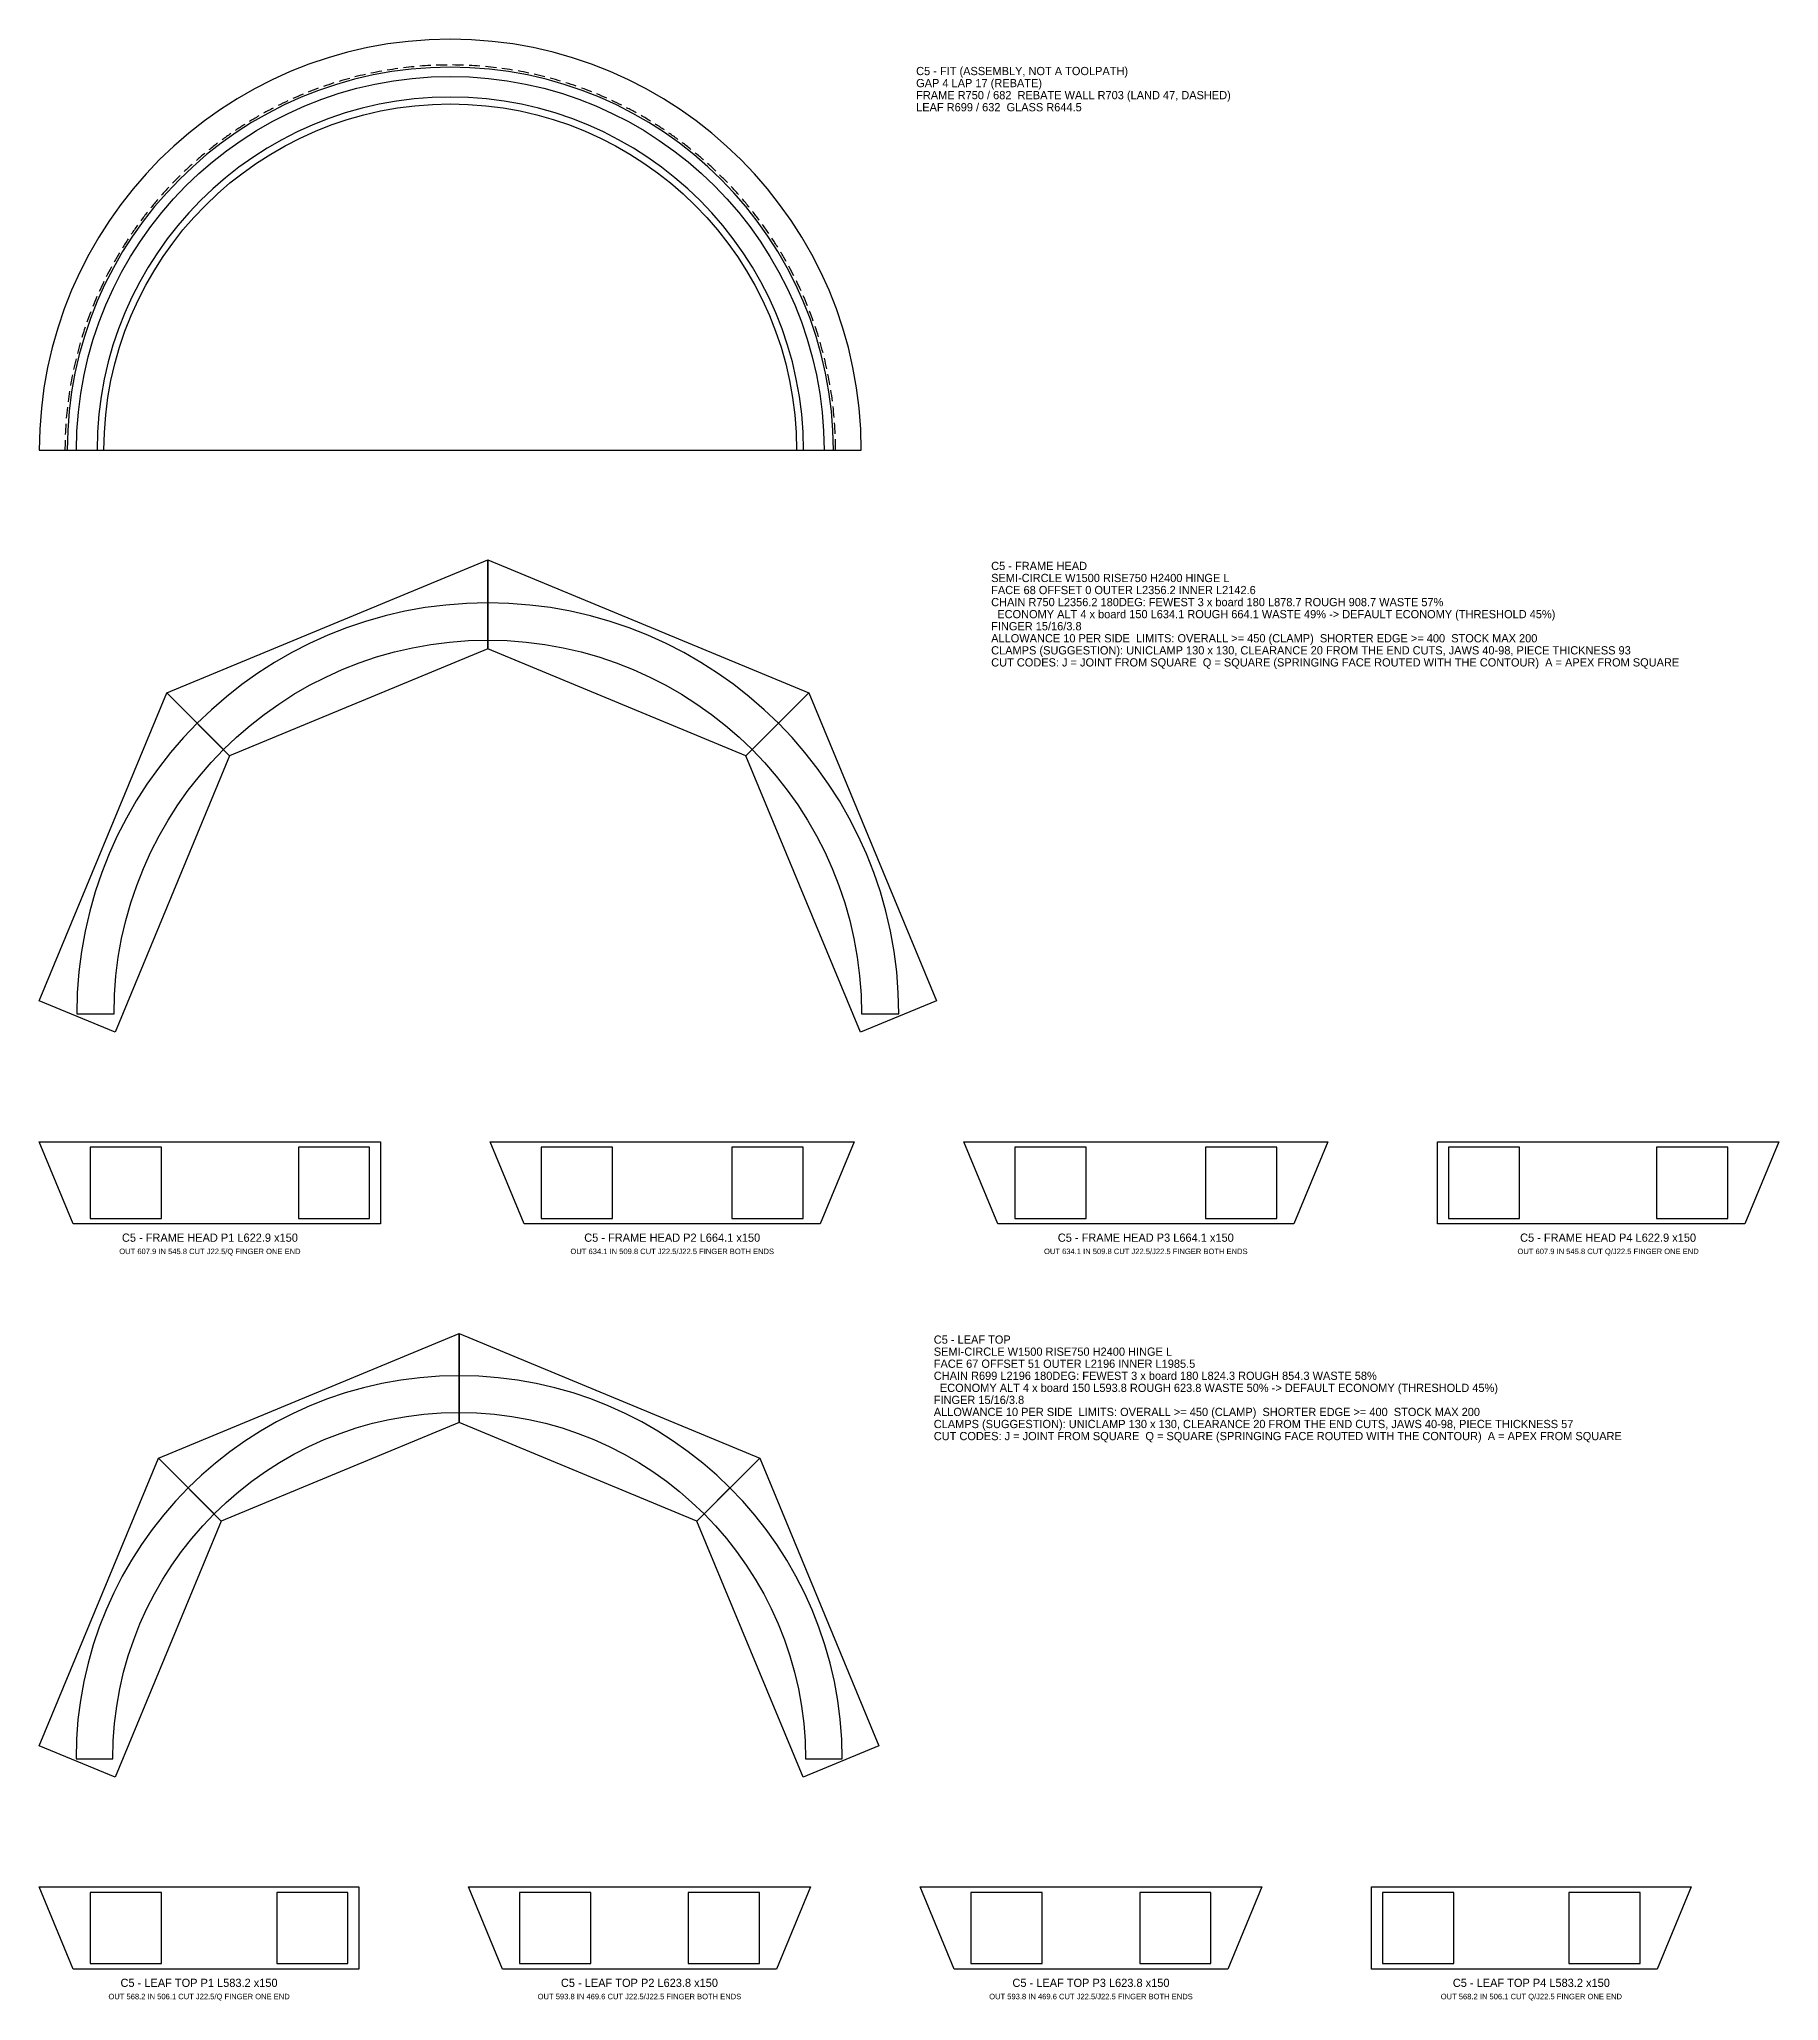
# Model space of a CAD drawing. Extents: x 0 to 3174, y -58 to 3521.
import ezdxf
from ezdxf.enums import TextEntityAlignment as Align

# ---------------------------------------------------------------- set-up
doc = ezdxf.new("R2010")
doc.units = 0
for name, color, linetype in [('ASSEMBLY', 8, 'CONTINUOUS'), ('CLAMPS', 3, 'CONTINUOUS'), ('CONTOUR', 7, 'CONTINUOUS'), ('FINGER', 1, 'CONTINUOUS'), ('FIT', 4, 'CONTINUOUS'), ('PIECES', 5, 'CONTINUOUS'), ('TEXT', 94, 'CONTINUOUS')]:
    doc.layers.add(name, color=color, linetype=linetype)

msp = doc.modelspace()

# ---------------------------------------------------------------- linework, layer by layer
at = {"layer": 'ASSEMBLY'}
for points in [[(818.45855, 2408.959492), (347.433777, 2213.854643), (232.628748, 2328.659673), (818.45855, 2571.318322)], [(1289.483322, 2213.854643), (818.45855, 2408.959492), (818.45855, 2571.318322), (1404.288352, 2328.659673)], [(347.433777, 2213.854643), (138.58193, 1709.64168), (0, 1767.044195), (232.628748, 2328.659673)], [(1498.335169, 1709.64168), (1289.483322, 2213.854643), (1404.288352, 2328.659673), (1636.917099, 1767.044195)], [(766.09201, 997.28285), (332.261762, 817.584478), (217.456732, 932.389507), (766.09201, 1159.64168)], [(1199.922257, 817.584478), (766.09201, 997.28285), (766.09201, 1159.64168), (1314.727287, 932.389507)], [(332.261762, 817.584478), (138.58193, 350), (0, 407.402515), (217.456732, 932.389507)], [(1393.60209, 350), (1199.922257, 817.584478), (1314.727287, 932.389507), (1532.18402, 407.402515)]]:
    msp.add_lwpolyline(points, close=True, dxfattribs=at)
at = {"layer": 'CLAMPS'}
for points in [[(92.989899, 1369.64168), (222.989899, 1369.64168), (222.989899, 1499.64168), (92.989899, 1499.64168)], [(472.888213, 1369.64168), (602.888213, 1369.64168), (602.888213, 1499.64168), (472.888213, 1499.64168)], [(915.878111, 1369.64168), (1045.878111, 1369.64168), (1045.878111, 1499.64168), (915.878111, 1499.64168)], [(1263.995922, 1369.64168), (1393.995922, 1369.64168), (1393.995922, 1499.64168), (1263.995922, 1499.64168)], [(1779.97572, 1369.64168), (1909.97572, 1369.64168), (1909.97572, 1499.64168), (1779.97572, 1499.64168)], [(2128.093531, 1369.64168), (2258.093531, 1369.64168), (2258.093531, 1499.64168), (2128.093531, 1499.64168)], [(2571.083429, 1369.64168), (2701.083429, 1369.64168), (2701.083429, 1499.64168), (2571.083429, 1499.64168)], [(2950.981743, 1369.64168), (3080.981743, 1369.64168), (3080.981743, 1499.64168), (2950.981743, 1499.64168)], [(92.989899, 10), (222.989899, 10), (222.989899, 140), (92.989899, 140)], [(433.241826, 10), (563.241826, 10), (563.241826, 140), (433.241826, 140)], [(876.231725, 10), (1006.231725, 10), (1006.231725, 140), (876.231725, 140)], [(1184.090472, 10), (1314.090472, 10), (1314.090472, 140), (1184.090472, 140)], [(1700.07027, 10), (1830.07027, 10), (1830.07027, 140), (1700.07027, 140)], [(2007.929017, 10), (2137.929017, 10), (2137.929017, 140), (2007.929017, 140)], [(2450.918916, 10), (2580.918916, 10), (2580.918916, 140), (2450.918916, 140)], [(2791.170843, 10), (2921.170843, 10), (2921.170843, 140), (2791.170843, 140)]]:
    msp.add_lwpolyline(points, close=True, dxfattribs=at)
at = {"layer": 'CONTOUR'}
for points in [[(1568.45855, 1742.829871, 1), (68.45855, 1742.829871), (136.45855, 1742.829871, -1), (1500.45855, 1742.829871)], [(1465.09201, 383.75423, 1), (67.09201, 383.75423), (134.09201, 383.75423, -1), (1398.09201, 383.75423)]]:
    msp.add_lwpolyline(points, format="xyb", close=True, dxfattribs=at)
at = {"layer": 'FINGER'}
for points in [[(818.45855, 2424.829871), (818.45855, 2492.829871)], [(336.211725, 2225.076696), (288.128464, 2273.159957)], [(1300.705374, 2225.076696), (1348.788636, 2273.159957)], [(766.09201, 1015.75423), (766.09201, 1082.75423)], [(319.200524, 830.645716), (271.82437, 878.02187)], [(1212.983495, 830.645716), (1260.35965, 878.02187)]]:
    msp.add_lwpolyline(points, dxfattribs=at)
at = {"layer": 'FIT'}
for points in [[(1500, 2771.318322, 1), (0, 2771.318322), (68, 2771.318322, -1), (1432, 2771.318322)], [(1449, 2771.318322, 1), (51, 2771.318322), (118, 2771.318322, -1), (1382, 2771.318322)], [(1394.5, 2771.318322, 1), (105.5, 2771.318322)]]:
    msp.add_lwpolyline(points, format="xyb", close=True, dxfattribs=at)
for points in [[(714.285199, 3473.410519, 0.007112), (694.328172, 3472.110479)], [(744.269881, 3474.294969, 0.007112), (724.275562, 3473.847505)], [(774.264997, 3473.899428, 0.007112), (754.269791, 3474.305355)], [(804.215931, 3472.224616, 0.007112), (784.256246, 3473.483196)], [(537.639785, 3441.476616, 0.007112), (518.662621, 3435.164703)], [(566.422945, 3449.926062, 0.007112), (547.193783, 3444.429486)], [(595.540365, 3457.139889, 0.007112), (576.094218, 3452.468657)], [(624.939027, 3463.10496, 0.007112), (605.311304, 3459.26758)], [(654.565403, 3467.810416, 0.007112), (634.791841, 3464.813874)], [(684.365547, 3471.247689, 0.007112), (664.48215, 3469.09744)], [(834.068147, 3469.273583, 0.007112), (814.180327, 3471.382523)], [(863.767291, 3465.051703, 0.007112), (843.987547, 3468.007163)], [(893.259286, 3459.566662, 0.007112), (873.623633, 3463.363261)], [(922.490432, 3452.828447, 0.007112), (903.034624, 3457.459273)], [(951.407505, 3444.849329, 0.007112), (932.166966, 3450.305948)], [(979.957851, 3435.643835, 0.007112), (960.967616, 3441.916313)], [(453.816339, 3408.879487, 0.007112), (435.800342, 3400.196351)], [(481.285177, 3420.934627, 0.007112), (462.915147, 3413.027982)], [(509.243294, 3431.806936, 0.007112), (490.552681, 3424.691178)], [(1008.089487, 3425.228726, 0.007112), (989.384133, 3432.305642)], [(1035.75119, 3413.622967, 0.007112), (1017.364775, 3421.491435)], [(1062.892592, 3400.84769, 0.007112), (1044.858596, 3409.493383)], [(374.840666, 3365.847105, 0.007112), (358.080711, 3354.934867)], [(400.545586, 3381.310627, 0.007112), (383.33536, 3371.123325)], [(426.886798, 3395.663466, 0.007112), (409.257636, 3386.219649)], [(1089.464275, 3386.926157, 0.007112), (1071.815534, 3396.333332)], [(1115.417856, 3371.883714, 0.007112), (1098.186504, 3382.035243)], [(1140.706078, 3355.747753, 0.007112), (1123.923492, 3366.625152)], [(325.525674, 3331.702607, 0.007112), (309.756938, 3319.401387)], [(349.818842, 3349.301056, 0.007112), (333.539676, 3337.683751)], [(1165.282897, 3338.547654, 0.007112), (1148.979633, 3350.131117)], [(1189.103562, 3320.314735, 0.007112), (1173.309307, 3332.583171)], [(279.300832, 3293.47854, 0.007112), (264.638111, 3279.877892)], [(302.005395, 3313.083801, 0.007112), (286.775802, 3300.121066)], [(1212.124701, 3301.082195, 0.007112), (1196.868212, 3314.013265)], [(1234.304395, 3280.885052, 0.007112), (1219.613453, 3294.455212)], [(257.453326, 3272.922522, 0.007112), (243.384175, 3258.708726)], [(1255.602261, 3259.760083, 0.007112), (1241.503614, 3273.944622)], [(216.48697, 3229.109592, 0.007112), (203.680684, 3213.748209)], [(236.502656, 3251.453175, 0.007112), (223.052692, 3236.652111)], [(1275.979518, 3237.745751, 0.007112), (1262.498837, 3252.518843)], [(1295.399064, 3214.88214, 0.007112), (1282.560895, 3230.216887)], [(197.442712, 3205.932454, 0.007112), (185.303422, 3190.038724)], [(1313.825539, 3191.210882, 0.007112), (1301.653258, 3207.079361)], [(162.405357, 3157.247765, 0.007112), (151.665113, 3140.377075)], [(179.40456, 3181.963965, 0.007112), (167.954369, 3165.566827)], [(1331.225391, 3166.775077, 0.007112), (1319.741162, 3183.148394)], [(1347.566939, 3141.619218, 0.007112), (1336.791672, 3158.467561)], [(146.476055, 3131.82886, 0.007112), (136.465315, 3114.515336)], [(1362.820428, 3115.78911, 0.007112), (1352.773743, 3133.081801)], [(117.941172, 3079.069257, 0.007112), (109.442761, 3060.965389)], [(131.645659, 3105.753531, 0.007112), (122.38265, 3088.028698)], [(1376.958083, 3089.331784, 0.007112), (1367.658274, 3107.037336)], [(1389.954164, 3062.295413, 0.007112), (1381.418164, 3080.381588)], [(105.387548, 3051.824626, 0.007112), (97.669208, 3033.374686)], [(1401.785007, 3034.729228, 0.007112), (1394.028357, 3053.163094)], [(94.007644, 3024.069244, 0.007112), (87.08343, 3005.306827)], [(1412.429069, 3006.683419, 0.007112), (1405.465894, 3025.431412)], [(83.822181, 2995.853649, 0.007112), (77.7047, 2976.812918)], [(1421.86697, 2978.209054, 0.007112), (1415.709948, 2997.237037)], [(67.106553, 2938.248068, 0.007112), (62.634465, 2918.75516)], [(74.849705, 2967.229217, 0.007112), (69.550095, 2947.944841)], [(1430.081525, 2949.35798, 0.007112), (1424.741867, 2968.631305)], [(1437.057777, 2920.182728, 0.007112), (1432.545205, 2939.666303)], [(60.606824, 2908.96297, 0.007112), (56.9704, 2889.297024)], [(1442.783023, 2890.736421, 0.007112), (1439.105755, 2910.394771)], [(55.362353, 2879.427247, 0.007112), (52.568215, 2859.62407)], [(1447.24684, 2861.072676, 0.007112), (1444.41157, 2880.870006)], [(51.382689, 2849.694677, 0.007112), (49.435924, 2829.790328)], [(1450.441099, 2831.245505, 0.007112), (1448.45299, 2851.145767)], [(48.675078, 2819.819399, 0.007112), (47.579231, 2799.850119)], [(1452.359983, 2801.309217, 0.007112), (1451.222656, 2821.276178)], [(47.244451, 2789.855809, 0.006593), (47, 2771.318322)], [(1453, 2771.318322, 0.007112), (1452.715524, 2791.315624)]]:
    msp.add_lwpolyline(points, format="xyb", dxfattribs=at)
at = {"layer": 'PIECES'}
for points in [[(622.888213, 1359.64168), (62.132034, 1359.64168), (0, 1509.64168), (622.888213, 1509.64168)], [(1424.853787, 1359.64168), (885.020247, 1359.64168), (822.888213, 1509.64168), (1486.985821, 1509.64168)], [(2288.951395, 1359.64168), (1749.117855, 1359.64168), (1686.985821, 1509.64168), (2351.083429, 1509.64168)], [(3111.839608, 1359.64168), (2551.083429, 1359.64168), (2551.083429, 1509.64168), (3173.971642, 1509.64168)], [(583.241826, 0), (62.132034, 0), (0, 150), (583.241826, 150)], [(1344.948337, 0), (845.37386, 0), (783.241826, 150), (1407.080371, 150)], [(2168.786882, 0), (1669.212405, 0), (1607.080371, 150), (2230.918916, 150)], [(2952.028708, 0), (2430.918916, 0), (2430.918916, 150), (3014.160742, 150)]]:
    msp.add_lwpolyline(points, close=True, dxfattribs=at)

# ---------------------------------------------------------------- texts
at = {"layer": 'TEXT'}
for s, p in [('GAP 4 LAP 17 (REBATE)', (1600, 3433.805355)), ('C5 - FIT (ASSEMBLY, NOT A TOOLPATH)', (1600, 3455.805355)), ('FRAME R750 / 682  REBATE WALL R703 (LAND 47, DASHED)', (1600, 3411.805355)), ('LEAF R699 / 632  GLASS R644.5', (1600, 3389.805355)), ('SEMI-CIRCLE W1500 RISE750 H2400 HINGE L', (1736.917099, 2530.818322)), ('C5 - FRAME HEAD', (1736.917099, 2552.818322)), ('FACE 68 OFFSET 0 OUTER L2356.2 INNER L2142.6', (1736.917099, 2508.818322)), ('CHAIN R750 L2356.2 180DEG: FEWEST 3 x board 180 L878.7 ROUGH 908.7 WASTE 57%', (1736.917099, 2486.818322)), ('  ECONOMY ALT 4 x board 150 L634.1 ROUGH 664.1 WASTE 49% -> DEFAULT ECONOMY (THRESHOLD 45%)', (1736.917099, 2464.818322)), ('ALLOWANCE 10 PER SIDE  LIMITS: OVERALL >= 450 (CLAMP)  SHORTER EDGE >= 400  STOCK MAX 200', (1736.917099, 2420.818322)), ('FINGER 15/16/3.8', (1736.917099, 2442.818322)), ('CLAMPS (SUGGESTION): UNICLAMP 130 x 130, CLEARANCE 20 FROM THE END CUTS, JAWS 40-98, PIECE THICKNESS 93', (1736.917099, 2398.818322)), ('CUT CODES: J = JOINT FROM SQUARE  Q = SQUARE (SPRINGING FACE ROUTED WITH THE CONTOUR)  A = APEX FROM SQUARE', (1736.917099, 2376.818322)), ('C5 - LEAF TOP', (1632.18402, 1141.14168)), ('SEMI-CIRCLE W1500 RISE750 H2400 HINGE L', (1632.18402, 1119.14168)), ('FACE 67 OFFSET 51 OUTER L2196 INNER L1985.5', (1632.18402, 1097.14168)), ('CHAIN R699 L2196 180DEG: FEWEST 3 x board 180 L824.3 ROUGH 854.3 WASTE 58%', (1632.18402, 1075.14168)), ('FINGER 15/16/3.8', (1632.18402, 1031.14168)), ('  ECONOMY ALT 4 x board 150 L593.8 ROUGH 623.8 WASTE 50% -> DEFAULT ECONOMY (THRESHOLD 45%)', (1632.18402, 1053.14168)), ('ALLOWANCE 10 PER SIDE  LIMITS: OVERALL >= 450 (CLAMP)  SHORTER EDGE >= 400  STOCK MAX 200', (1632.18402, 1009.14168)), ('CLAMPS (SUGGESTION): UNICLAMP 130 x 130, CLEARANCE 20 FROM THE END CUTS, JAWS 40-98, PIECE THICKNESS 57', (1632.18402, 987.14168)), ('CUT CODES: J = JOINT FROM SQUARE  Q = SQUARE (SPRINGING FACE ROUTED WITH THE CONTOUR)  A = APEX FROM SQUARE', (1632.18402, 965.14168))]:
    msp.add_text(s, height=15, dxfattribs=at).set_placement(p)
for s, height, p in [('C5 - FRAME HEAD P1 L622.9 x150', 15, (311.444106, 1334.64168)), ('C5 - FRAME HEAD P2 L664.1 x150', 15, (1154.937017, 1334.64168)), ('C5 - FRAME HEAD P3 L664.1 x150', 15, (2019.034625, 1334.64168)), ('C5 - FRAME HEAD P4 L622.9 x150', 15, (2862.527536, 1334.64168)), ('OUT 607.9 IN 545.8 CUT J22.5/Q FINGER ONE END', 10, (311.444106, 1309.64168)), ('OUT 634.1 IN 509.8 CUT J22.5/J22.5 FINGER BOTH ENDS', 10, (1154.937017, 1309.64168)), ('OUT 634.1 IN 509.8 CUT J22.5/J22.5 FINGER BOTH ENDS', 10, (2019.034625, 1309.64168)), ('OUT 607.9 IN 545.8 CUT Q/J22.5 FINGER ONE END', 10, (2862.527536, 1309.64168)), ('C5 - LEAF TOP P1 L583.2 x150', 15, (291.620913, -25)), ('C5 - LEAF TOP P2 L623.8 x150', 15, (1095.161099, -25)), ('C5 - LEAF TOP P3 L623.8 x150', 15, (1918.999644, -25)), ('C5 - LEAF TOP P4 L583.2 x150', 15, (2722.539829, -25)), ('OUT 568.2 IN 506.1 CUT J22.5/Q FINGER ONE END', 10, (291.620913, -50)), ('OUT 593.8 IN 469.6 CUT J22.5/J22.5 FINGER BOTH ENDS', 10, (1095.161099, -50)), ('OUT 593.8 IN 469.6 CUT J22.5/J22.5 FINGER BOTH ENDS', 10, (1918.999644, -50)), ('OUT 568.2 IN 506.1 CUT Q/J22.5 FINGER ONE END', 10, (2722.539829, -50))]:
    msp.add_text(s, height=height, dxfattribs=at).set_placement(p, align=Align.MIDDLE_CENTER)

doc.saveas('drawing.dxf')
